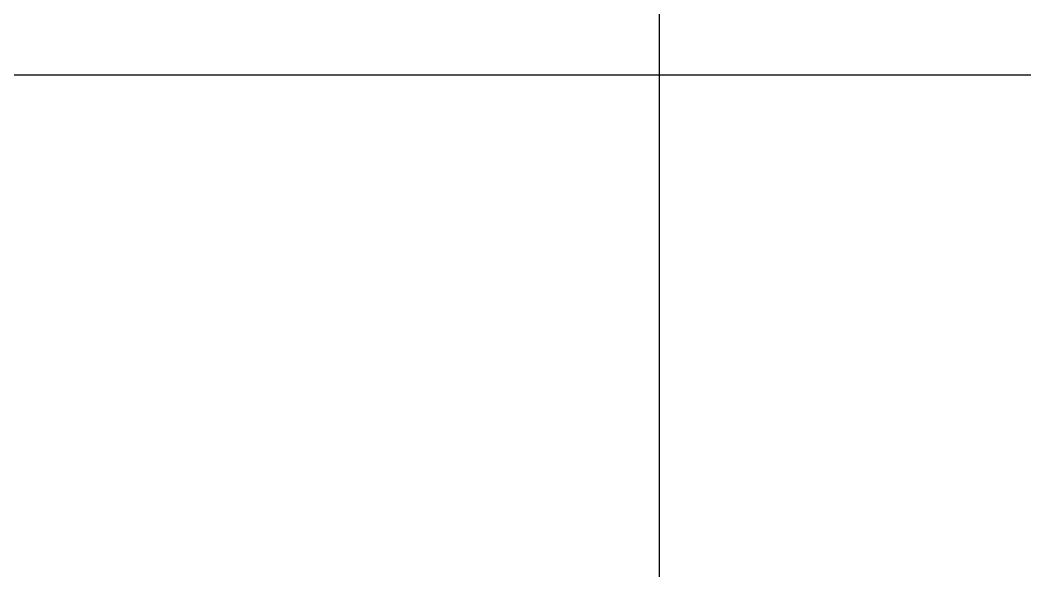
# Model space of a CAD drawing. Extents: x 1849385 to 2804940, y -773301 to -409130.
# Drawn here: x 2543386 to 2616779, y -529748 to -489542 of the extents above; entities that cross this region are included whole.
import ezdxf
from ezdxf.enums import TextEntityAlignment as Align

# ---------------------------------------------------------------- set-up
doc = ezdxf.new("R2010")
doc.units = 0
doc.layers.add('C-SHET-SHBD', color=4, linetype='Continuous')
doc.layers.add('dim', color=7, linetype='Continuous')
doc.styles.add('XD2008', font='@1romans.shx', dxfattribs={"width": 0.7, "bigfont": '!hztxt.shx'})

# ---------------------------------------------------------------- blocks, each defined once
blk = doc.blocks.new('A3文本框')
at = {"layer": 'Defpoints', "ltscale": 500}
blk.add_lwpolyline([(10, -10), (-420, -10), (-420, 297), (10, 297)], close=True, dxfattribs=at)
at = {"layer": 'C-SHET-SHBD', "style": 'XD2008', "width": 0.7}
for tag, height, p in [('子项名称', 4.5, (-37.49, 35.41)), ('图名', 4.5, (-37.49, 24.27)), ('比例', 3, (-56.3, 8.25)), ('MQJD-01', 3, (-13.24, 2.27))]:
    blk.add_attdef(tag, text='', height=height, dxfattribs=at).set_placement(p, align=Align.CENTER)

msp = doc.modelspace()

# ---------------------------------------------------------------- linework, layer by layer
at = {"layer": 'Defpoints', "color": 3}
msp.add_lwpolyline([(2590083.8, -551259.9), (2590083.8, -419042.8), (2615843.6, -419042.8)], dxfattribs=at)

# ---------------------------------------------------------------- block references
at = {"layer": 'dim', "color": 0, "xscale": 700, "yscale": 700, "zscale": 700}
msp.add_blockref('A3文本框', (2722822.4, -701441.4), dxfattribs=at)

doc.saveas('drawing.dxf')
